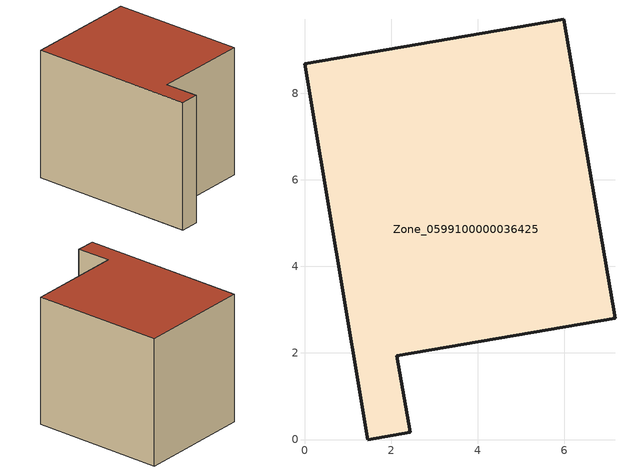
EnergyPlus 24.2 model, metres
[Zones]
Zone_0599100000036425
 floor ground (C_G): 0,8.68 5.99,9.7 7.17,2.8 2.13,1.94 2.44,0.17 1.46,0 z0
 wall outside (C_F): 1.46,0 2.44,0.17 2.13,1.94 7.17,2.8 5.99,9.7 0,8.68 1.46,0 z0:6.82
 roof outside (C_R): 5.99,9.7 0,8.68 1.46,0 2.44,0.17 2.13,1.94 7.17,2.8 z6.82
[BUILDING]
Pand.0599100000036425: North Axis=0; Terrain=City; Loads Convergence Tolerance Value=0.04; Temperature Convergence Tolerance Value=0.4; Solar Distribution=FullExterior; Maximum Number of Warmup Days=25; Minimum Number of Warmup Days=1
[Site:Location]
Rotterdam.The.Hague.AP_ZH_NLD Design_Conditions: Latitude=51.96; Longitude=4.45; Time Zone=1; Elevation=-4.5
[SITE:GROUNDTEMPERATURE:BUILDINGSURFACE]
18, 18, 18, 18, 18, 18, 18, 18, 18, 18, 18, 18
[MATERIAL] Thermal Absorptance=0.9; Solar Absorptance=0.7; Visible Absorptance=0.7
Name | Roughness | Thickness | Conductivity | Density | Specific Heat
G.TI.1946 | MediumSmooth | 0.15 | 1 | 540 | 1210
F.TI.1946 | Rough | 0.3 | 0.857143 | 1920 | 840
R.TI.1946 | MediumRough | 0.2 | 0.1 | 1500 | 1000
[CONSTRUCTION]
C_G: G.TI.1946
C_F: F.TI.1946
C_R: R.TI.1946
[ZONE]
Zone_0599100000036425: Type=1; Multiplier=1; Ceiling Height=Autocalculate; Volume=Autocalculate; Floor Area=autocalculate; Part of Total Floor Area=Yes
[ZONEINFILTRATION:DESIGNFLOWRATE]
Infil_Zone_0599100000036425: Zone or ZoneList or Space or SpaceList=Zone_0599100000036425; Schedule=AlwaysOn; Design Flow Rate Calculation Method=Flow/Area; Flow Rate per Floor Area=0.003; Constant Term Coefficient=1; Temperature Term Coefficient=0; Velocity Term Coefficient=0; Velocity Squared Term Coefficient=0
[HVACTEMPLATE:ZONE:IDEALLOADSAIRSYSTEM]
Zone_0599100000036425: Maximum Heating Supply Air Temperature=50; Minimum Cooling Supply Air Temperature=13; Maximum Heating Supply Air Humidity Ratio=0.0156; Minimum Cooling Supply Air Humidity Ratio=0.0077; Heating Limit=NoLimit; Cooling Limit=NoLimit; Dehumidification Control Type=ConstantSensibleHeatRatio; Cooling Sensible Heat Ratio=0.7; Dehumidification Setpoint=60; Humidification Control Type=None; Humidification Setpoint=30; Outdoor Air Method=None; Outdoor Air Flow Rate per Person=0.00944; Outdoor Air Flow Rate per Zone Floor Area=0; Outdoor Air Flow Rate per Zone=0; Demand Controlled Ventilation Type=None; Outdoor Air Economizer Type=NoEconomizer; Heat Recovery Type=None; Sensible Heat Recovery Effectiveness=0.7; Latent Heat Recovery Effectiveness=0.65
[ZONECONTROL:THERMOSTAT]
ThermostatControl_Zone_0599100000036425: Zone or ZoneList=Zone_0599100000036425; Control Type Schedule=DualSetpointControlType; Control 1=Thermostat_Zone_0599100000036425; Temperature Difference Between Cutout And Setpoint=0
[THERMOSTATSETPOINT:DUALSETPOINT]
Thermostat_Zone_0599100000036425: Heating Setpoint Temperature Schedule=HeatingSetpoint_Zone_0599100000036425; Cooling Setpoint Temperature Schedule=CoolingSetpoint_Zone_0599100000036425
[SCHEDULE:COMPACT]
HeatingSetpoint_Zone_0599100000036425: Through: 12/31, For: AllDays, Until: 24:00, 21
CoolingSetpoint_Zone_0599100000036425: Through: 12/31, For: AllDays, Until: 24:00, 24
DualSetpointControlType: Through: 12/31, For: AllDays, Until: 24:00, 4
AlwaysOn: Through: 12/31, For: AllDays, Until: 24:00, 1
